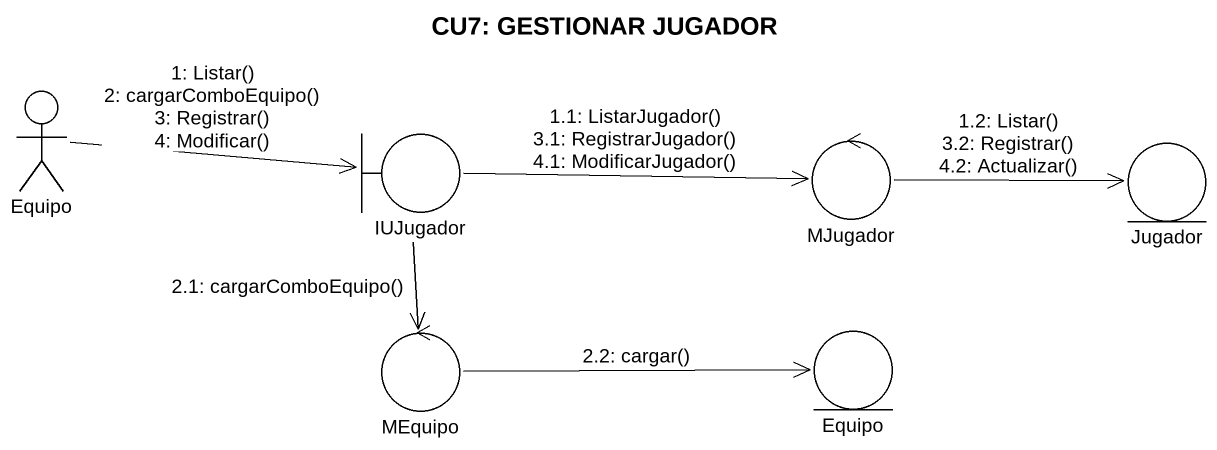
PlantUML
@startuml
title CU7: GESTIONAR JUGADOR
actor Equipo #FFFFFF
boundary IUJugador
control MJugador
entity Jugador
control MEquipo
entity "Equipo" as Equipo_2
Equipo -right-> IUJugador : 1: Listar()\n2: cargarComboEquipo()\n3: Registrar()\n4: Modificar()
IUJugador -right-> MJugador : 1.1: ListarJugador()\n3.1: RegistrarJugador()\n4.1: ModificarJugador()
MJugador -right-> Jugador : 1.2: Listar()\n3.2: Registrar()\n4.2: Actualizar()
IUJugador --> MEquipo : 2.1: cargarComboEquipo()
MEquipo -right-> Equipo_2 : 2.2: cargar()
@enduml
